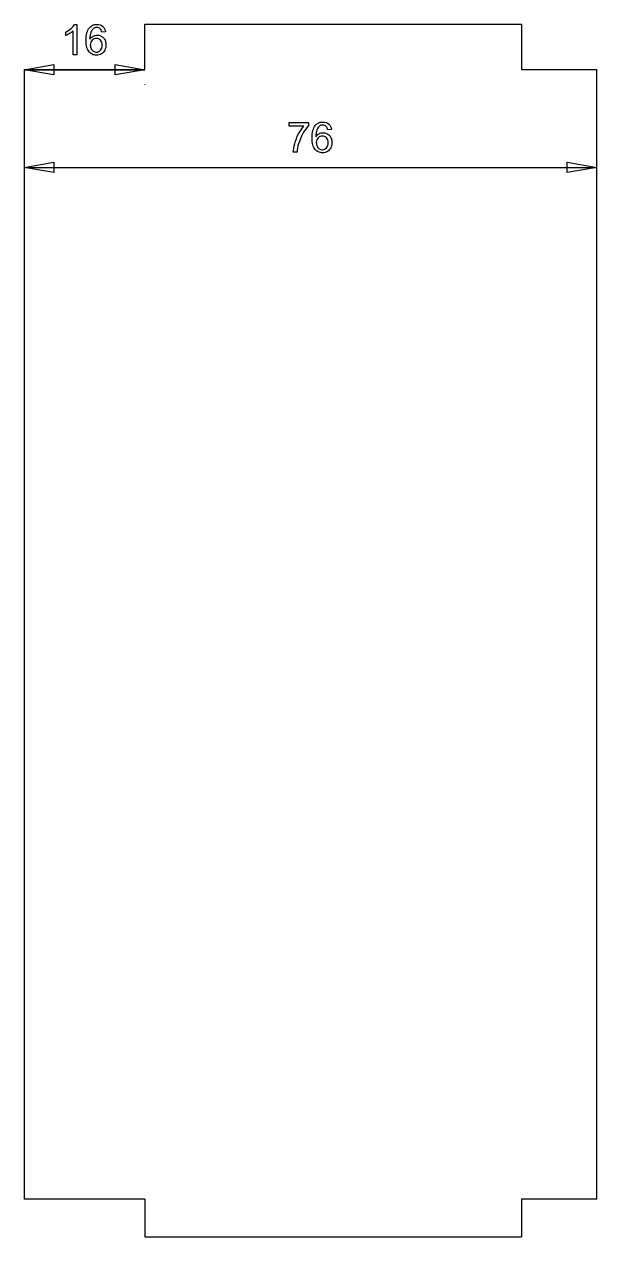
# Model space of a CAD drawing. Extents: x 314 to 1097, y 11 to 816.
# Drawn here: x 457 to 533, y 118 to 279 of the extents above; entities that cross this region are included whole.
import ezdxf

# ---------------------------------------------------------------- set-up
doc = ezdxf.new("R2010")
doc.units = 0
doc.header["$LTSCALE"] = 10
doc.layers.add('Layer_1', color=7, linetype='CONTINUOUS')

msp = doc.modelspace()

# ---------------------------------------------------------------- linework, layer by layer
at = {"layer": 'Layer_1', "color": 7, "linetype": 'CONTINUOUS'}
for p, q in [((473, 273), (473, 279)), ((473, 279), (523, 279)), ((523, 279), (523, 273)), ((457, 273), (473, 273)), ((457, 273), (457, 123)), ((457, 272.96), (473, 272.96)), ((523, 273), (533, 273)), ((533, 123), (533, 273)), ((457, 271), (457, 270.96)), ((473, 270.96), (473, 271)), ((457, 260), (533, 260)), ((457, 259), (457, 258)), ((533, 258), (533, 259)), ((473, 123), (457, 123)), ((473, 123), (473, 118)), ((533, 123), (523, 123)), ((523, 123), (523, 118)), ((473, 118), (523, 118))]:
    msp.add_line(p, q, dxfattribs=at)
at = {"layer": 'Layer_1', "color": 7, "linetype": 'CONTINUOUS', "flags": 128}
for points in [[(463.97, 274.96), (463.48, 274.96), (463.48, 278.09), (463.28, 277.92), (463.02, 277.75), (462.74, 277.61), (462.5, 277.5), (462.5, 277.97), (462.7, 278.08), (462.89, 278.19), (463.06, 278.31), (463.22, 278.44), (463.36, 278.58), (463.48, 278.72), (463.58, 278.85), (463.66, 278.98), (463.97, 278.98), (463.97, 274.96)], [(467.78, 277.98), (467.29, 277.94), (467.26, 278.08), (467.21, 278.19), (467.16, 278.29), (467.11, 278.36), (467, 278.46), (466.88, 278.52), (466.76, 278.56), (466.62, 278.57), (466.5, 278.57), (466.39, 278.54), (466.3, 278.5), (466.2, 278.44), (466.09, 278.35), (466, 278.24), (465.91, 278.1), (465.84, 277.95), (465.78, 277.77), (465.74, 277.56), (465.71, 277.31), (465.7, 277.02), (465.79, 277.15), (465.9, 277.26), (466.01, 277.35), (466.13, 277.43), (466.26, 277.48), (466.39, 277.52), (466.53, 277.55), (466.67, 277.56), (466.79, 277.55), (466.91, 277.53), (467.02, 277.51), (467.12, 277.47), (467.23, 277.42), (467.32, 277.35), (467.42, 277.28), (467.51, 277.2), (467.59, 277.1), (467.66, 277), (467.72, 276.89), (467.77, 276.78), (467.8, 276.66), (467.83, 276.53), (467.85, 276.4), (467.85, 276.26), (467.84, 276.08), (467.81, 275.9), (467.76, 275.73), (467.69, 275.56), (467.6, 275.41), (467.5, 275.28), (467.38, 275.16), (467.24, 275.07), (467.1, 274.99), (466.94, 274.94), (466.77, 274.9), (466.6, 274.89), (466.45, 274.9), (466.31, 274.92), (466.17, 274.96), (466.04, 275.01), (465.92, 275.07), (465.81, 275.15), (465.7, 275.24), (465.6, 275.35), (465.51, 275.47), (465.43, 275.61), (465.36, 275.77), (465.31, 275.94), (465.26, 276.14), (465.23, 276.35), (465.22, 276.58), (465.21, 276.83), (465.22, 277.11), (465.24, 277.37), (465.27, 277.61), (465.32, 277.84), (465.38, 278.04), (465.45, 278.22), (465.54, 278.38), (465.64, 278.52), (465.74, 278.63), (465.84, 278.72), (465.96, 278.8), (466.08, 278.86), (466.21, 278.91), (466.34, 278.95), (466.49, 278.97), (466.65, 278.98), (466.87, 278.96), (467.07, 278.91), (467.26, 278.83), (467.42, 278.71), (467.55, 278.57), (467.66, 278.4), (467.74, 278.2), (467.78, 277.98)], [(465.77, 276.26), (465.78, 276.13), (465.8, 276.01), (465.84, 275.89), (465.88, 275.77), (465.94, 275.66), (466.01, 275.57), (466.09, 275.49), (466.18, 275.42), (466.28, 275.37), (466.38, 275.33), (466.49, 275.31), (466.59, 275.3), (466.74, 275.31), (466.88, 275.36), (467.01, 275.44), (467.13, 275.55), (467.22, 275.69), (467.29, 275.84), (467.34, 276.03), (467.35, 276.23), (467.34, 276.43), (467.29, 276.6), (467.22, 276.75), (467.13, 276.88), (467.01, 276.99), (466.88, 277.06), (466.73, 277.11), (466.57, 277.12), (466.41, 277.11), (466.26, 277.06), (466.13, 276.99), (466.01, 276.88), (465.91, 276.76), (465.83, 276.61), (465.79, 276.44), (465.77, 276.26)], [(457, 272.96), (460.94, 273.66), (460.94, 272.27), (457, 272.96)], [(473, 272.96), (469.06, 272.27), (469.06, 273.66), (473, 272.96)], [(492.16, 265.48), (492.16, 265.95), (494.75, 265.95), (494.75, 265.57), (494.56, 265.35), (494.37, 265.09), (494.18, 264.81), (493.99, 264.49), (493.81, 264.15), (493.66, 263.8), (493.52, 263.45), (493.41, 263.1), (493.34, 262.84), (493.29, 262.57), (493.25, 262.29), (493.22, 262), (492.72, 262), (492.73, 262.25), (492.77, 262.52), (492.82, 262.82), (492.9, 263.14), (493, 263.47), (493.12, 263.8), (493.25, 264.12), (493.41, 264.43), (493.58, 264.73), (493.75, 265), (493.93, 265.25), (494.12, 265.48), (492.16, 265.48)], [(497.78, 265.02), (497.29, 264.98), (497.26, 265.12), (497.21, 265.23), (497.16, 265.33), (497.11, 265.4), (497, 265.49), (496.88, 265.56), (496.76, 265.6), (496.62, 265.61), (496.5, 265.6), (496.39, 265.58), (496.3, 265.54), (496.2, 265.48), (496.09, 265.39), (496, 265.27), (495.91, 265.14), (495.84, 264.99), (495.78, 264.81), (495.74, 264.59), (495.71, 264.35), (495.7, 264.06), (495.79, 264.19), (495.9, 264.3), (496.01, 264.39), (496.13, 264.46), (496.26, 264.52), (496.39, 264.56), (496.53, 264.59), (496.67, 264.59), (496.79, 264.59), (496.91, 264.57), (497.02, 264.54), (497.12, 264.5), (497.23, 264.45), (497.32, 264.39), (497.42, 264.32), (497.51, 264.23), (497.59, 264.14), (497.66, 264.04), (497.72, 263.93), (497.77, 263.82), (497.8, 263.7), (497.83, 263.57), (497.85, 263.44), (497.85, 263.3), (497.84, 263.11), (497.81, 262.94), (497.76, 262.76), (497.69, 262.6), (497.6, 262.45), (497.5, 262.31), (497.38, 262.2), (497.24, 262.1), (497.1, 262.03), (496.94, 261.97), (496.77, 261.94), (496.6, 261.93), (496.45, 261.94), (496.31, 261.96), (496.17, 262), (496.04, 262.04), (495.92, 262.11), (495.81, 262.19), (495.7, 262.28), (495.6, 262.38), (495.51, 262.51), (495.43, 262.65), (495.36, 262.8), (495.31, 262.98), (495.26, 263.18), (495.23, 263.39), (495.22, 263.62), (495.21, 263.87), (495.22, 264.15), (495.24, 264.41), (495.27, 264.65), (495.32, 264.87), (495.38, 265.07), (495.45, 265.26), (495.54, 265.42), (495.64, 265.56), (495.74, 265.67), (495.84, 265.76), (495.96, 265.84), (496.08, 265.9), (496.21, 265.95), (496.34, 265.99), (496.49, 266.01), (496.65, 266.02), (496.87, 266), (497.07, 265.95), (497.26, 265.87), (497.42, 265.75), (497.55, 265.61), (497.66, 265.44), (497.74, 265.24), (497.78, 265.02)], [(495.77, 263.3), (495.78, 263.17), (495.8, 263.05), (495.84, 262.93), (495.88, 262.81), (495.94, 262.7), (496.01, 262.61), (496.09, 262.52), (496.18, 262.46), (496.28, 262.4), (496.38, 262.37), (496.49, 262.34), (496.59, 262.34), (496.74, 262.35), (496.88, 262.4), (497.01, 262.48), (497.13, 262.59), (497.22, 262.72), (497.29, 262.88), (497.34, 263.06), (497.35, 263.27), (497.34, 263.47), (497.29, 263.64), (497.22, 263.79), (497.13, 263.92), (497.01, 264.03), (496.88, 264.1), (496.73, 264.15), (496.57, 264.16), (496.41, 264.15), (496.26, 264.1), (496.13, 264.03), (496.01, 263.92), (495.91, 263.79), (495.83, 263.65), (495.79, 263.48), (495.77, 263.3)], [(457, 260), (460.94, 260.69), (460.94, 259.31), (457, 260)], [(533, 260), (529.06, 259.31), (529.06, 260.69), (533, 260)]]:
    msp.add_lwpolyline(points, close=True, dxfattribs=at)

doc.saveas('drawing.dxf')
